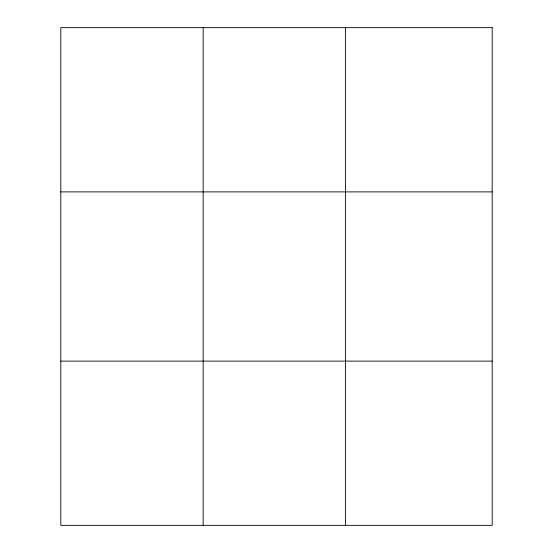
<?xml version="1.0" encoding="UTF-8"?>
<svg xmlns="http://www.w3.org/2000/svg" width="553" height="553" viewBox="0 0 553 553"><rect width="100%" height="100%" fill="white"/><g stroke="black" fill="none" stroke-linecap="round" stroke-linejoin="round"><path stroke-width="0.83" d="M203.165 525.35L203.165 27.65M345.521 525.35L345.521 27.65M60.802 191.891L492.198 191.891M60.802 361.109L492.198 361.109M492.198 27.65L492.198 525.35L60.802 525.35L60.802 27.65L492.198 27.65"/></g></svg>
